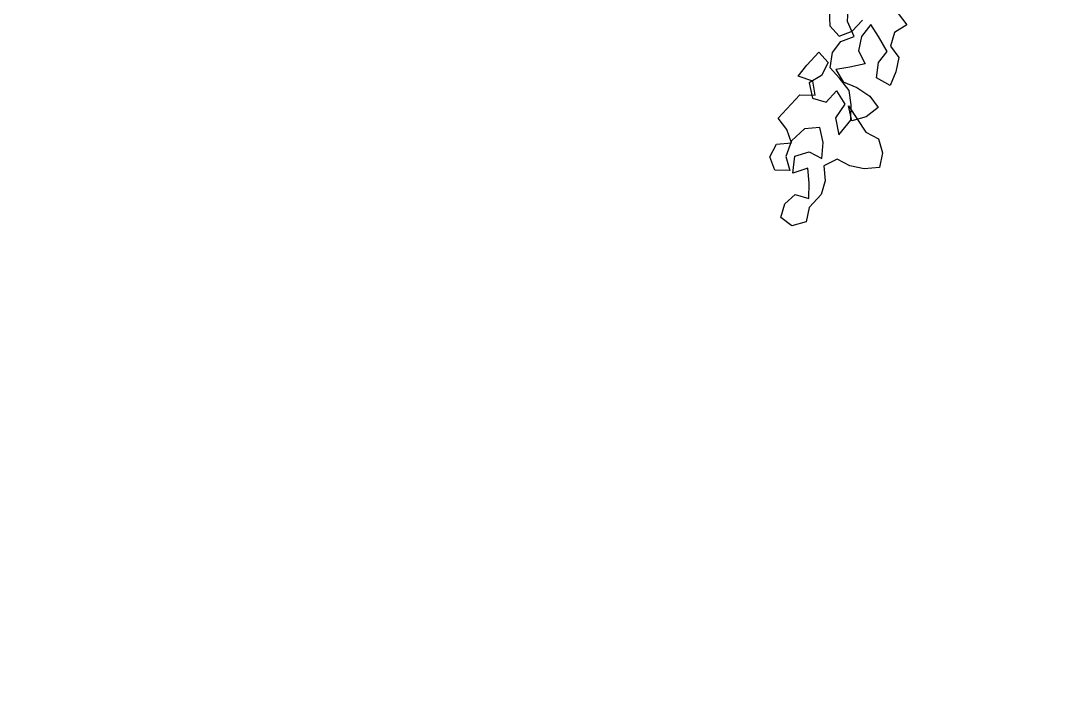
# Model space of a CAD drawing. Header units: inches. Extents: x 350994 to 353538, y 1581369 to 1583842.
# Drawn here: x 351517.701 to 351519.033, y 1583423.021 to 1583423.881 of the extents above; entities that cross this region are included whole.
import ezdxf

# ---------------------------------------------------------------- set-up
doc = ezdxf.new("R2010")
doc.units = ezdxf.units.IN
doc.header["$MEASUREMENT"] = 0
doc.linetypes.add('1', pattern=[0])
doc.layers.add('FOREST', color=96, linetype='Continuous')
doc.layers.add('TREE', color=81, linetype='1')

# ---------------------------------------------------------------- blocks, each defined once
blk = doc.blocks.new('TREE_4')
at = {"color": 94}
for points in [[(-679.2, 4420.3), (-659.9, 4394.4), (-687.9, 4377), (-697, 4346), (-677.7, 4320.1), (-684.7, 4287.1), (-698, 4256), (-729.2, 4273.3), (-724.3, 4308.2), (-704.8, 4333.5), (-724.4, 4367.5), (-741.7, 4395.6), (-763.3, 4368.2), (-770.3, 4335.2), (-754.9, 4305.1), (-789.4, 4297.7), (-822, 4292.5), (-804.6, 4264.5), (-773.5, 4251.2), (-744.2, 4231.8), (-724.8, 4205.9), (-752.7, 4184.5), (-785.1, 4175.1), (-792.5, 4209.7), (-753.5, 4149.7), (-724.3, 4134.3), (-715, 4101.9), (-722, 4068.9), (-756.7, 4065.7), (-789.7, 4072.7), (-818.9, 4088), (-849, 4072.6), (-845.7, 4038), (-854.9, 4007), (-882.5, 3977.4), (-889.5, 3944.4), (-921.9, 3935.1), (-947.1, 3954.6), (-938, 3985.6), (-914.2, 4006.9), (-883.2, 3997.8), (-882.4, 4032.6), (-885.6, 4067.3), (-920, 4055.8), (-915.2, 4094.9), (-882.8, 4104.2), (-853.7, 4088.9), (-850.9, 4125.8), (-858.2, 4160.3), (-892.9, 4157), (-922.6, 4129.4), (-935.7, 4094.1), (-926.4, 4061.7), (-961.2, 4062.6), (-972.5, 4092.8), (-957.1, 4122), (-922.5, 4125.3), (-933.8, 4155.6), (-953.1, 4181.5), (-903.8, 4234.4), (-869, 4233.6), (-874.2, 4266.1), (-907.4, 4277.2), (-887.8, 4302.4), (-860.2, 4332.1), (-838.9, 4308.3), (-854.2, 4279.1), (-882.3, 4261.7), (-874.9, 4227.2), (-843.9, 4218.1), (-820.3, 4243.5), (-800.8, 4213.5), (-822.2, 4182), (-814.7, 4143.4), (-787.2, 4177.1), (-786.4, 4211.9), (-791.6, 4244.5), (-813.1, 4272.4), (-834.4, 4296.1), (-829.5, 4331.1), (-809.9, 4356.3), (-779.6, 4367.6), (-795.2, 4401.9), (-792.5, 4442.9)], [(-837, 4429), (-835.7, 4392.3), (-814.4, 4368.5), (-784.1, 4379.8), (-760.5, 4405.1)]]:
    blk.add_lwpolyline(points, dxfattribs=at)

msp = doc.modelspace()

# ---------------------------------------------------------------- hatches: boundary and pattern name
at = {"layer": 'FOREST', "lineweight": 5}
h = msp.add_hatch(dxfattribs=at)
h.set_pattern_fill('ANSI31', color=96, scale=50, style=0)
h.paths.add_polyline_path([(351604.9274, 1583347.98), (351663.0036, 1583522.9504), (351611.8779, 1583545.3594), (351490.2916, 1583598.0852), (351436.5696, 1583404.4646), (351529.745, 1583373.1705)])
h.paths.add_polyline_path([(351517.5086, 1583480.1397), (351575.3657, 1583480.1397), (351575.3657, 1583465.1397), (351517.5086, 1583465.1397)], flags=24)

# ---------------------------------------------------------------- block references
at = {"layer": 'TREE', "lineweight": 5, "xscale": 0.0005632341344607994, "yscale": 0.0005632341490127146, "zscale": 0.0005632341444477617}
msp.add_blockref('TREE_4', (351519.2109, 1583421.4002), dxfattribs=at)

doc.saveas('drawing.dxf')
